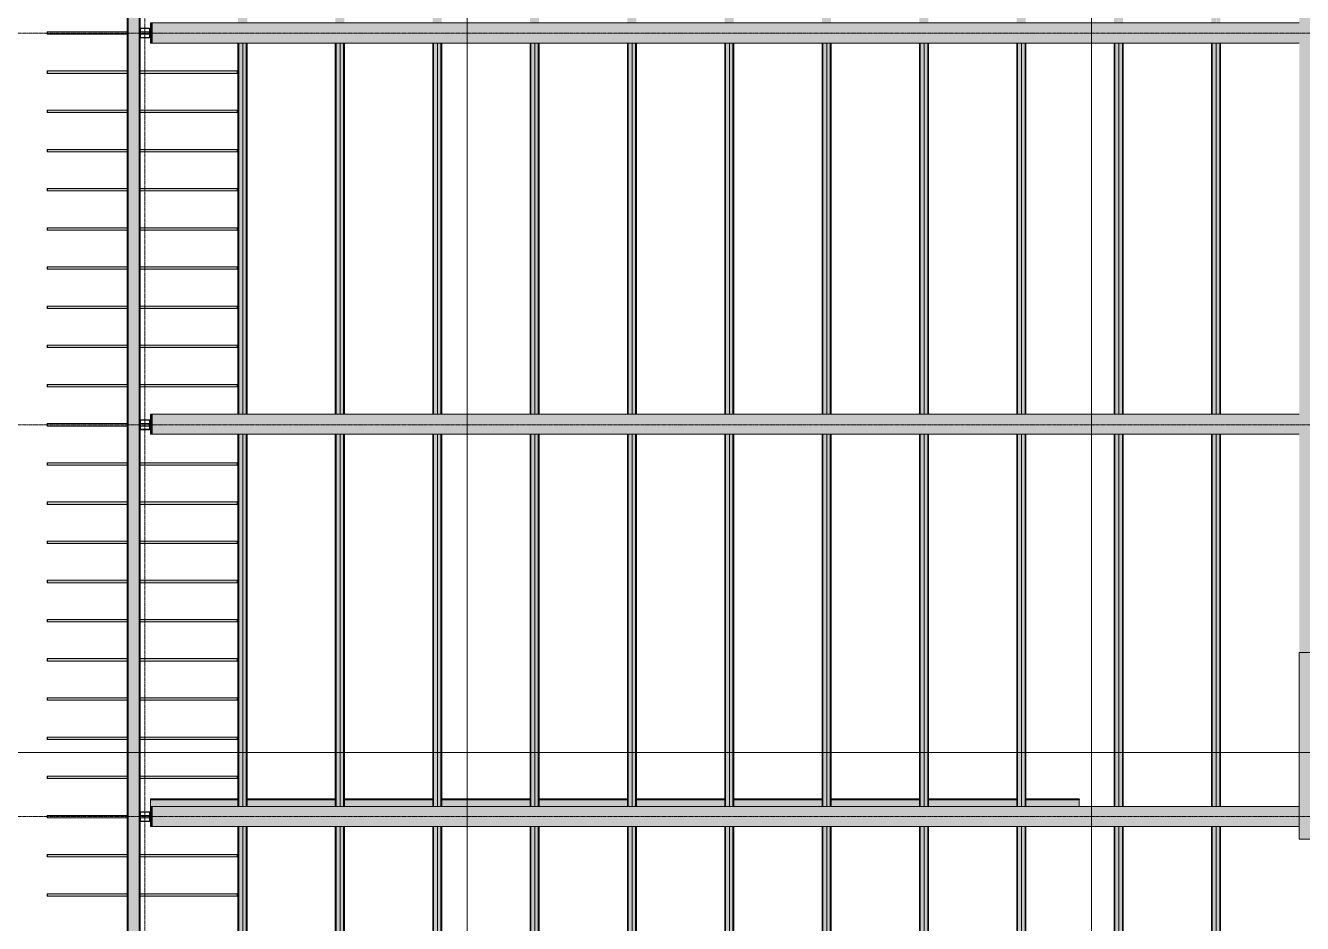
# Model space of a CAD drawing. Header units: inches. Extents: x 20139 to 37433, y -23296 to -20170.
# Drawn here: x 21999 to 22786, y -22416 to -21863 of the extents above; entities that cross this region are included whole.
import ezdxf

# ---------------------------------------------------------------- set-up
doc = ezdxf.new("R2010")
doc.units = ezdxf.units.IN
doc.header["$MEASUREMENT"] = 0
doc.linetypes.add('Grid Line 1_2_', pattern=[0.875, 0.5, -0.125, 0.125, -0.125])
for name, color, linetype, lineweight in [('G-ANNO-SYMB', 111, 'Continuous', 9), ('S-BEAM', 12, 'Continuous', 9), ('S-COLS', 52, 'Continuous', 9), ('S-GRID', 1, 'Continuous', 9)]:
    doc.layers.add(name, color=color, linetype=linetype, lineweight=lineweight)

# ---------------------------------------------------------------- blocks, each defined once
blk = doc.blocks.new('W-Wide Flange - W21X166-782998-Structural Framing')
at = {"layer": 'S-BEAM'}
for points in [[(22076.2, -21866.29), (22077.02, -21866.29), (22077.02, -21861.35), (22076.2, -21861.35), (22076.2, -21866.29)], [(22769.71, -21873.75), (22783.52, -21873.75), (22783.52, -21861.35), (22077.08, -21861.35), (22077.08, -21873.75), (22631.46, -21873.75)], [(22076.23, -21867.18), (22077.02, -21867.15), (22077.02, -21866.29), (22076.2, -21866.29), (22076.22, -21867.15)], [(22076.2, -21868.82), (22077.02, -21868.82), (22076.98, -21867.93), (22076.22, -21867.96), (22076.2, -21868.59)], [(22076.2, -21873.75), (22077.02, -21873.75), (22077.02, -21868.82), (22076.2, -21868.82), (22076.2, -21872.02)]]:
    blk.add_hatch(color=256, dxfattribs=at).paths.add_polyline_path(points, flags=0)
h = blk.add_hatch(color=256, dxfattribs=at)
h.paths.add_polyline_path([(22076.14, -21873.75), (22076.2, -21873.75), (22076.14, -21872.02)], flags=0)
h.paths.add_polyline_path([(22076.98, -21867.93), (22076.98, -21867.18), (22076.23, -21867.18), (22076.23, -21867.93)], flags=0)
for p, q in [((22076.14, -21873.75), (22076.14, -21861.35)), ((22076.14, -21861.35), (22076.2, -21861.35)), ((22076.2, -21861.35), (22076.2, -21866.29)), ((22076.2, -21861.35), (22077.02, -21861.35)), ((22077.02, -21861.35), (22077.08, -21861.35)), ((22077.02, -21866.29), (22077.02, -21861.35)), ((22077.08, -21861.35), (22077.08, -21873.75)), ((22077.08, -21861.35), (22783.52, -21861.35)), ((22076.2, -21868.82), (22076.2, -21873.75)), ((22076.23, -21867.18), (22076.98, -21867.18)), ((22076.98, -21867.93), (22076.23, -21867.93)), ((22077.02, -21873.75), (22077.02, -21868.82)), ((22076.2, -21873.75), (22076.14, -21873.75)), ((22076.2, -21873.75), (22077.02, -21873.75)), ((22077.08, -21873.75), (22077.02, -21873.75)), ((22077.08, -21873.75), (22783.52, -21873.75))]:
    blk.add_line(p, q, dxfattribs=at)
for centre, start_param, end_param in [((22076.23, -21866.29), 1.570796, 3.141593), ((22076.23, -21868.82), 0, 1.570796), ((22076.98, -21866.29), 3.141593, 4.712389), ((22076.98, -21868.82), 4.712389, 6.283185)]:
    blk.add_ellipse(centre, major_axis=(0, 0.89), ratio=0.041631, start_param=start_param, end_param=end_param, dxfattribs=at)
blk = doc.blocks.new('W-Wide Flange - W21X166-782968-Structural Framing')
at = {"layer": 'S-BEAM'}
for points in [[(22076.2, -22107.18), (22077.02, -22107.18), (22077.02, -22102.24), (22076.2, -22102.24), (22076.2, -22107.18)], [(22783.52, -22114.64), (22783.52, -22102.24), (22077.08, -22102.24), (22077.08, -22114.64), (22769.71, -22114.64)], [(22076.23, -22108.07), (22077.02, -22108.04), (22077.02, -22107.18), (22076.2, -22107.18), (22076.22, -22108.04)], [(22076.2, -22114.64), (22077.02, -22114.64), (22077.02, -22109.71), (22076.2, -22109.71), (22076.2, -22114.1)]]:
    blk.add_hatch(color=256, dxfattribs=at).paths.add_polyline_path(points, flags=0)
h = blk.add_hatch(color=256, dxfattribs=at)
h.paths.add_polyline_path([(22077.02, -22109.26), (22076.98, -22108.82), (22076.22, -22108.85), (22076.2, -22109.26)], flags=0)
h.paths.add_polyline_path([(22076.2, -22109.71), (22077.02, -22109.71), (22077.02, -22109.26), (22076.2, -22109.26), (22076.2, -22109.48)], flags=0)
h = blk.add_hatch(color=256, dxfattribs=at)
h.paths.add_polyline_path([(22077.02, -22114.64), (22077.08, -22114.64), (22077.02, -22114.1)], flags=0)
h.paths.add_polyline_path([(22076.98, -22108.82), (22076.98, -22108.07), (22076.23, -22108.07), (22076.23, -22108.82)], flags=0)
for p, q in [((22076.14, -22114.64), (22076.14, -22102.24)), ((22076.14, -22102.24), (22076.2, -22102.24)), ((22076.2, -22102.24), (22076.2, -22107.18)), ((22076.2, -22102.24), (22077.02, -22102.24)), ((22077.02, -22102.24), (22077.08, -22102.24)), ((22077.02, -22107.18), (22077.02, -22102.24)), ((22077.08, -22102.24), (22077.08, -22114.64)), ((22077.08, -22102.24), (22783.52, -22102.24)), ((22076.2, -22109.71), (22076.2, -22114.64)), ((22076.23, -22108.07), (22076.98, -22108.07)), ((22076.98, -22108.82), (22076.23, -22108.82)), ((22077.02, -22114.64), (22077.02, -22109.71)), ((22076.2, -22114.64), (22076.14, -22114.64)), ((22076.2, -22114.64), (22077.02, -22114.64)), ((22077.08, -22114.64), (22077.02, -22114.64)), ((22077.08, -22114.64), (22783.52, -22114.64))]:
    blk.add_line(p, q, dxfattribs=at)
for centre, start_param, end_param in [((22076.23, -22107.18), 1.570796, 3.141593), ((22076.23, -22109.71), 0, 1.570796), ((22076.98, -22107.18), 3.141593, 4.712389), ((22076.98, -22109.71), 4.712389, 6.283185)]:
    blk.add_ellipse(centre, major_axis=(0, 0.89), ratio=0.041631, start_param=start_param, end_param=end_param, dxfattribs=at)
blk = doc.blocks.new('W-Wide Flange - W21X166-816541-Structural Framing')
at = {"layer": 'S-BEAM'}
for points in [[(22076.2, -22348.79), (22077.02, -22348.79), (22077.02, -22343.85), (22076.2, -22343.85), (22076.2, -22348.79)], [(22076.23, -22349.68), (22077.02, -22349.65), (22077.02, -22348.79), (22076.2, -22348.79), (22076.22, -22349.65)], [(22783.52, -22356.25), (22783.52, -22343.85), (22077.08, -22343.85), (22077.08, -22356.25), (22769.71, -22356.25)], [(22076.2, -22351.32), (22077.02, -22351.32), (22076.98, -22350.43), (22076.22, -22350.46), (22076.2, -22351.09)], [(22076.2, -22356.25), (22077.02, -22356.19), (22077.02, -22351.32), (22076.2, -22351.32), (22076.2, -22356.19)]]:
    blk.add_hatch(color=256, dxfattribs=at).paths.add_polyline_path(points, flags=0)
h = blk.add_hatch(color=256, dxfattribs=at)
h.paths.add_polyline_path([(22077.02, -22356.25), (22077.08, -22356.19), (22077.02, -22356.19)], flags=0)
h.paths.add_polyline_path([(22076.23, -22350.43), (22076.98, -22350.43), (22076.98, -22349.68), (22076.23, -22349.68)], flags=0)
for p, q in [((22076.14, -22356.25), (22076.14, -22343.85)), ((22076.14, -22343.85), (22076.2, -22343.85)), ((22076.2, -22343.85), (22076.2, -22348.79)), ((22076.2, -22343.85), (22077.02, -22343.85)), ((22076.23, -22349.68), (22076.98, -22349.68)), ((22077.02, -22343.85), (22077.08, -22343.85)), ((22077.02, -22348.79), (22077.02, -22343.85)), ((22077.08, -22343.85), (22077.08, -22356.25)), ((22077.08, -22343.85), (22783.52, -22343.85)), ((22076.2, -22356.25), (22076.14, -22356.25)), ((22076.2, -22351.32), (22076.2, -22356.25)), ((22076.2, -22356.25), (22077.02, -22356.25)), ((22076.98, -22350.43), (22076.23, -22350.43)), ((22077.02, -22356.25), (22077.02, -22351.32)), ((22077.08, -22356.25), (22077.02, -22356.25)), ((22077.08, -22356.25), (22783.52, -22356.25))]:
    blk.add_line(p, q, dxfattribs=at)
for centre, start_param, end_param in [((22076.23, -22348.79), 1.570796, 3.141593), ((22076.98, -22348.79), 3.141593, 4.712389), ((22076.23, -22351.32), 0, 1.570796), ((22076.98, -22351.32), 4.712389, 6.283185)]:
    blk.add_ellipse(centre, major_axis=(0, 0.89), ratio=0.041631, start_param=start_param, end_param=end_param, dxfattribs=at)
blk = doc.blocks.new('Girt_C - 8_D-803273-Structural Framing')
at = {"layer": 'S-BEAM'}
for points in [[(22061.64, -22786.18), (22062.21, -22786.18), (22062.21, -21134.62), (22061.64, -21134.62), (22061.64, -22782.26)], [(22062.29, -22786.18), (22069, -22786.18), (22069, -21134.62), (22062.29, -21134.62), (22062.29, -22782.26)], [(22069.07, -22786.18), (22069.64, -22786.18), (22069.64, -21134.62), (22069.07, -21134.62), (22069.07, -22782.26)]]:
    blk.add_hatch(color=256, dxfattribs=at).paths.add_polyline_path(points, flags=0)
for p, q in [((22061.64, -21134.62), (22061.64, -22786.18)), ((22062.21, -21134.62), (22062.21, -22786.18)), ((22062.29, -21134.62), (22062.29, -22786.18)), ((22069, -21134.62), (22069, -22786.18)), ((22069.07, -21134.62), (22069.07, -22786.18)), ((22069.64, -21865.02), (22069.64, -21628.84)), ((22069.64, -22106.27), (22069.64, -21870.09)), ((22069.64, -22347.52), (22069.64, -22111.34)), ((22069.64, -22540.52), (22069.64, -22352.59))]:
    blk.add_line(p, q, dxfattribs=at)
blk = doc.blocks.new('Girt_Z - 8_D-790497-Structural Framing')
at = {"layer": 'S-BEAM'}
h = blk.add_hatch(color=256, dxfattribs=at)
h.paths.add_polyline_path([(22783.62, -22364.05), (22783.71, -22364.05), (22783.61, -22249.05), (22783.52, -22249.05), (22783.55, -22364.05)], flags=0)
h.paths.add_polyline_path([(22783.55, -21389.53), (22783.71, -21389.53), (22783.62, -21147.05), (22783.52, -21147.05), (22783.53, -21389.53)], flags=0)
h.paths.add_polyline_path([(22783.55, -21139.05), (22783.71, -21139.05), (22783.62, -21134.3), (22783.52, -21134.3), (22783.52, -21139.05)], flags=0)
h = blk.add_hatch(color=256, dxfattribs=at)
h.paths.add_polyline_path([(22786.99, -22364.05), (22790.88, -22364.05), (22790.88, -22249.05), (22783.71, -22249.05), (22783.71, -22364.05)], flags=0)
h.paths.add_polyline_path([(22784.17, -21389.53), (22790.88, -21389.53), (22790.88, -21147.05), (22783.71, -21147.05), (22783.71, -21389.53)], flags=0)
h.paths.add_polyline_path([(22783.71, -21146.41), (22790.88, -21146.41), (22790.88, -21139.7), (22783.71, -21139.7)], flags=0)
h.paths.add_polyline_path([(22783.71, -21139.05), (22790.88, -21139.05), (22790.88, -21134.3), (22783.71, -21134.3), (22783.71, -21136.08)], flags=0)
for p, q in [((22783.52, -22364.05), (22783.52, -22249.05)), ((22783.52, -22364.05), (22783.71, -22364.05)), ((22783.71, -22364.05), (22790.88, -22364.05))]:
    blk.add_line(p, q, dxfattribs=at)
blk = doc.blocks.new('Girt_Z - 8_D-841743-Structural Framing')
at = {"layer": 'S-BEAM'}
for points in [[(22783.52, -22249.05), (22783.71, -22249.05), (22783.71, -21389.53), (22783.52, -21389.53), (22783.52, -22181.89)], [(22790.88, -22249.05), (22790.88, -21389.53), (22783.71, -21389.53), (22783.71, -22249.05)], [(22790.95, -22249.05), (22791.52, -22249.05), (22791.52, -21389.53), (22790.95, -21389.53), (22790.95, -22181.89)], [(22790.88, -22249.05), (22790.95, -22249.05), (22790.88, -22181.89)]]:
    blk.add_hatch(color=256, dxfattribs=at).paths.add_polyline_path(points, flags=0)
for p, q in [((22783.71, -21389.53), (22783.52, -21389.53)), ((22790.88, -21389.53), (22783.71, -21389.53)), ((22790.95, -21389.53), (22790.88, -21389.53)), ((22790.88, -21389.53), (22790.88, -22249.05)), ((22791.52, -21389.53), (22790.95, -21389.53)), ((22790.95, -21389.53), (22790.95, -22249.05)), ((22791.52, -21622.32), (22791.52, -21389.53)), ((22791.52, -21863.57), (22791.52, -21630.28)), ((22791.52, -22104.82), (22791.52, -21871.53)), ((22791.52, -22249.05), (22791.52, -22112.78)), ((22783.52, -22249.05), (22783.71, -22249.05)), ((22783.71, -22249.05), (22790.88, -22249.05)), ((22790.88, -22249.05), (22790.95, -22249.05)), ((22790.95, -22249.05), (22791.52, -22249.05))]:
    blk.add_line(p, q, dxfattribs=at)
blk = doc.blocks.new('Dimension Lumber - 2x8-834901-Structural Framing')
at = {"layer": 'S-BEAM'}
blk.add_hatch(color=256, dxfattribs=at).paths.add_polyline_path([(22012.65, -22519.68), (22012.65, -22518.18), (22012.34, -22518.18), (22012.34, -22519.68)], flags=0)
h = blk.add_hatch(color=256, dxfattribs=at)
h.paths.add_polyline_path([(22078.49, -22519.68), (22129.45, -22519.68), (22129.45, -22518.18), (22069.64, -22518.18), (22069.64, -22519.68)], flags=0)
h.paths.add_polyline_path([(22012.65, -22519.68), (22061.64, -22519.68), (22061.64, -22518.18), (22012.65, -22518.18)], flags=0)
for p, q in [((22012.34, -22519.68), (22012.34, -22518.18)), ((22012.34, -22518.18), (22012.65, -22518.18)), ((22012.65, -22519.68), (22012.34, -22519.68)), ((22012.65, -22518.18), (22012.65, -22519.68)), ((22061.64, -22518.18), (22012.65, -22518.18)), ((22061.64, -22519.68), (22012.65, -22519.68)), ((22129.45, -22518.18), (22069.64, -22518.18)), ((22129.45, -22519.68), (22069.64, -22519.68)), ((22129.45, -22519.68), (22129.45, -22518.18))]:
    blk.add_line(p, q, dxfattribs=at)
blk = doc.blocks.new('Dimension Lumber - 2x8-V34-Structural Framing')
at = {"layer": 'S-BEAM'}
blk.add_hatch(color=256, dxfattribs=at).paths.add_polyline_path([(22012.65, -22350.8), (22012.65, -22349.3), (22012.34, -22349.3), (22012.34, -22350.8)], flags=0)
h = blk.add_hatch(color=256, dxfattribs=at)
h.paths.add_polyline_path([(22069.87, -22350.8), (22075.41, -22350.8), (22075.41, -22349.3), (22069.87, -22349.3), (22069.87, -22350.69)], flags=0)
h.paths.add_polyline_path([(22012.65, -22350.8), (22061.64, -22350.8), (22061.64, -22349.3), (22012.65, -22349.3)], flags=0)
h.paths.add_polyline_path([(22076.14, -22350.8), (22076.14, -22349.3), (22075.64, -22349.3), (22075.64, -22350.8)], flags=0)
for p, q in [((22012.34, -22350.8), (22012.34, -22349.3)), ((22012.34, -22349.3), (22012.65, -22349.3)), ((22012.65, -22349.3), (22012.65, -22350.8)), ((22061.64, -22349.3), (22012.65, -22349.3)), ((22075.41, -22349.3), (22069.87, -22349.3)), ((22076.14, -22349.3), (22075.64, -22349.3)), ((22012.65, -22350.8), (22012.34, -22350.8)), ((22061.64, -22350.8), (22012.65, -22350.8)), ((22075.41, -22350.8), (22069.87, -22350.8)), ((22076.14, -22350.8), (22075.64, -22350.8))]:
    blk.add_line(p, q, dxfattribs=at)
blk = doc.blocks.new('Girt_C - 8_D-815152-Structural Framing')
at = {"layer": 'S-BEAM'}
h = blk.add_hatch(color=256, dxfattribs=at)
h.paths.add_polyline_path([(22077.02, -22343.85), (22129.96, -22343.85), (22129.96, -22339.7), (22076.27, -22339.63), (22076.14, -22339.24), (22076.25, -22343.85), (22076.26, -22343.85)], flags=0)
h.paths.add_polyline_path([(22648.02, -22343.85), (22648.02, -22339.7), (22615.22, -22339.7), (22615.22, -22343.85), (22631.46, -22343.85)], flags=0)
h.paths.add_polyline_path([(22609.54, -22343.85), (22609.54, -22339.7), (22555.27, -22339.7), (22555.27, -22343.85), (22596.9, -22343.85)], flags=0)
h.paths.add_polyline_path([(22549.6, -22343.85), (22549.6, -22339.7), (22495.32, -22339.7), (22495.32, -22343.85), (22545.06, -22343.85)], flags=0)
h.paths.add_polyline_path([(22135.63, -22343.85), (22189.91, -22343.85), (22189.91, -22339.7), (22135.63, -22339.7)], flags=0)
h.paths.add_polyline_path([(22489.65, -22343.85), (22489.65, -22339.7), (22435.37, -22339.7), (22435.37, -22343.85), (22475.94, -22343.85)], flags=0)
h.paths.add_polyline_path([(22195.58, -22343.85), (22249.86, -22343.85), (22249.86, -22339.7), (22195.58, -22339.7)], flags=0)
h.paths.add_polyline_path([(22255.53, -22343.85), (22309.8, -22343.85), (22309.8, -22339.7), (22255.53, -22339.7)], flags=0)
h.paths.add_polyline_path([(22429.7, -22343.85), (22429.7, -22339.7), (22375.43, -22339.7), (22375.43, -22343.85), (22424.1, -22343.85)], flags=0)
h.paths.add_polyline_path([(22369.75, -22343.85), (22369.75, -22339.7), (22315.48, -22339.7), (22315.48, -22343.85), (22354.98, -22343.85)], flags=0)
h = blk.add_hatch(color=256, dxfattribs=at)
h.paths.add_polyline_path([(22648.14, -22339.63), (22648.12, -22339.05), (22615.22, -22339.05), (22615.22, -22339.63), (22631.46, -22339.63)], flags=0)
h.paths.add_polyline_path([(22609.54, -22339.63), (22609.54, -22339.05), (22555.27, -22339.05), (22555.27, -22339.63), (22596.9, -22339.63)], flags=0)
h.paths.add_polyline_path([(22549.6, -22339.63), (22549.6, -22339.05), (22495.32, -22339.05), (22495.32, -22339.63), (22545.06, -22339.63)], flags=0)
h.paths.add_polyline_path([(22489.65, -22339.63), (22489.65, -22339.05), (22435.37, -22339.05), (22435.37, -22339.63), (22475.94, -22339.63)], flags=0)
h.paths.add_polyline_path([(22424.1, -22339.63), (22429.7, -22339.63), (22429.7, -22339.05), (22375.43, -22339.05), (22375.43, -22339.63), (22389.54, -22339.63)], flags=0)
h.paths.add_polyline_path([(22369.75, -22339.63), (22369.75, -22339.05), (22315.48, -22339.05), (22315.48, -22339.63), (22354.98, -22339.63)], flags=0)
h.paths.add_polyline_path([(22309.8, -22339.63), (22309.8, -22339.05), (22255.53, -22339.05), (22255.53, -22339.63), (22303.14, -22339.63)], flags=0)
h.paths.add_polyline_path([(22249.86, -22339.63), (22249.86, -22339.05), (22195.58, -22339.05), (22195.58, -22339.63), (22216.74, -22339.63)], flags=0)
h.paths.add_polyline_path([(22189.91, -22339.63), (22189.91, -22339.05), (22135.63, -22339.05), (22135.63, -22339.63), (22182.18, -22339.63)], flags=0)
h.paths.add_polyline_path([(22129.96, -22339.63), (22129.96, -22339.05), (22076.25, -22339.05), (22076.27, -22339.63), (22113.06, -22339.63)], flags=0)
h = blk.add_hatch(color=256, dxfattribs=at)
h.paths.add_polyline_path([(22648.14, -22339.7), (22648.14, -22339.63), (22631.46, -22339.7)], flags=0)
h.paths.add_polyline_path([(22609.54, -22339.7), (22609.54, -22339.63), (22596.9, -22339.7)], flags=0)
h.paths.add_polyline_path([(22549.6, -22339.7), (22549.6, -22339.63), (22545.06, -22339.7)], flags=0)
h.paths.add_polyline_path([(22489.65, -22339.7), (22489.65, -22339.63), (22475.94, -22339.7)], flags=0)
h.paths.add_polyline_path([(22369.75, -22339.7), (22369.75, -22339.63), (22354.98, -22339.7)], flags=0)
h.paths.add_polyline_path([(22309.8, -22339.7), (22309.8, -22339.63), (22303.14, -22339.7)], flags=0)
h.paths.add_polyline_path([(22249.86, -22339.7), (22249.86, -22339.63), (22216.74, -22339.7)], flags=0)
h.paths.add_polyline_path([(22189.91, -22339.7), (22189.91, -22339.63), (22182.18, -22339.7)], flags=0)
h.paths.add_polyline_path([(22129.96, -22339.7), (22129.96, -22339.63), (22113.06, -22339.7)], flags=0)
for p, q in [((22076.14, -22343.85), (22076.14, -22339.24)), ((22076.14, -22339.24), (22076.14, -22343.85)), ((22076.15, -22339.05), (22076.25, -22339.05)), ((22076.24, -22339.16), (22076.15, -22339.16)), ((22076.26, -22339.7), (22076.24, -22339.16)), ((22076.25, -22339.05), (22076.27, -22339.63)), ((22129.96, -22339.05), (22076.25, -22339.05)), ((22076.27, -22339.63), (22076.26, -22339.7)), ((22129.96, -22339.7), (22076.26, -22339.7)), ((22129.96, -22339.63), (22076.27, -22339.63)), ((22189.91, -22339.05), (22135.63, -22339.05)), ((22189.91, -22339.63), (22135.63, -22339.63)), ((22189.91, -22339.7), (22135.63, -22339.7)), ((22249.86, -22339.05), (22195.58, -22339.05)), ((22249.86, -22339.63), (22195.58, -22339.63)), ((22249.86, -22339.7), (22195.58, -22339.7)), ((22309.8, -22339.05), (22255.53, -22339.05)), ((22309.8, -22339.63), (22255.53, -22339.63)), ((22309.8, -22339.7), (22255.53, -22339.7)), ((22369.75, -22339.05), (22315.48, -22339.05)), ((22369.75, -22339.63), (22315.48, -22339.63)), ((22369.75, -22339.7), (22315.48, -22339.7)), ((22429.7, -22339.05), (22375.43, -22339.05)), ((22429.7, -22339.63), (22375.43, -22339.63)), ((22429.7, -22339.7), (22375.43, -22339.7)), ((22489.65, -22339.05), (22435.37, -22339.05)), ((22489.65, -22339.63), (22435.37, -22339.63)), ((22489.65, -22339.7), (22435.37, -22339.7)), ((22549.6, -22339.05), (22495.32, -22339.05)), ((22549.6, -22339.63), (22495.32, -22339.63)), ((22549.6, -22339.7), (22495.32, -22339.7)), ((22609.54, -22339.05), (22555.27, -22339.05)), ((22609.54, -22339.63), (22555.27, -22339.63)), ((22609.54, -22339.7), (22555.27, -22339.7)), ((22648.12, -22339.05), (22615.22, -22339.05)), ((22648.14, -22339.63), (22615.22, -22339.63)), ((22648.14, -22339.7), (22615.22, -22339.7)), ((22648.02, -22343.85), (22648.02, -22339.7)), ((22648.14, -22339.63), (22648.12, -22339.05)), ((22648.14, -22339.7), (22648.14, -22339.63))]:
    blk.add_line(p, q, dxfattribs=at)
for major_axis, start_param in [((0, 0.188), 0), ((0, 0.0782), 0.053099)]:
    blk.add_ellipse((22076.15, -22339.24), major_axis=major_axis, ratio=0.041631, start_param=start_param, end_param=1.570796, dxfattribs=at)
blk = doc.blocks.new('Girt_Z - 8_D-834020-Structural Framing')
at = {"layer": 'S-BEAM'}
h = blk.add_hatch(color=256, dxfattribs=at)
h.paths.add_polyline_path([(22729.44, -22778.1), (22729.95, -22778.1), (22729.95, -22549.25), (22729.44, -22549.25), (22729.44, -22762.9)], flags=0)
h.paths.add_polyline_path([(22729.44, -22536.85), (22729.95, -22536.85), (22729.95, -22356.25), (22729.44, -22356.25), (22729.44, -22491.76)], flags=0)
h.paths.add_polyline_path([(22729.95, -22343.85), (22729.95, -22114.64), (22729.44, -22114.64), (22729.44, -22343.85)], flags=0)
h.paths.add_polyline_path([(22729.95, -22102.24), (22729.95, -21873.75), (22729.44, -21873.75), (22729.44, -22102.24)], flags=0)
h.paths.add_polyline_path([(22729.44, -21861.35), (22729.95, -21861.35), (22729.95, -21632.5), (22729.44, -21632.5), (22729.44, -21794.55)], flags=0)
h.paths.add_polyline_path([(22729.44, -21620.1), (22729.95, -21620.1), (22729.95, -21391.25), (22729.44, -21391.25), (22729.44, -21562.15)], flags=0)
h.paths.add_polyline_path([(22729.44, -21378.85), (22729.95, -21378.85), (22729.95, -21150), (22729.44, -21150), (22729.44, -21329.75)], flags=0)
h.paths.add_polyline_path([(22729.44, -21137.6), (22729.95, -21137.6), (22729.95, -20908.75), (22729.44, -20908.75), (22729.44, -21136.08)], flags=0)
h = blk.add_hatch(color=256, dxfattribs=at)
h.paths.add_polyline_path([(22729.95, -22778.1), (22732.31, -22778.1), (22732.31, -22549.25), (22729.95, -22549.25), (22729.95, -22762.9)], flags=0)
h.paths.add_polyline_path([(22729.95, -22536.85), (22732.31, -22536.85), (22732.31, -22356.25), (22729.95, -22356.25), (22729.95, -22491.76)], flags=0)
h.paths.add_polyline_path([(22732.31, -22343.85), (22732.31, -22114.64), (22729.95, -22114.64), (22729.95, -22343.85)], flags=0)
h.paths.add_polyline_path([(22732.31, -22102.24), (22732.31, -21873.75), (22729.95, -21873.75), (22729.95, -22102.24)], flags=0)
h.paths.add_polyline_path([(22729.95, -21861.35), (22732.31, -21861.35), (22732.31, -21632.5), (22729.95, -21632.5), (22729.95, -21794.55)], flags=0)
h.paths.add_polyline_path([(22729.95, -21620.1), (22732.31, -21620.1), (22732.31, -21391.25), (22729.95, -21391.25), (22729.95, -21562.15)], flags=0)
h.paths.add_polyline_path([(22729.95, -21378.85), (22732.31, -21378.85), (22732.31, -21150), (22729.95, -21150), (22729.95, -21329.75)], flags=0)
h.paths.add_polyline_path([(22729.95, -21137.6), (22732.31, -21137.6), (22732.31, -20908.75), (22729.95, -20908.75), (22729.95, -21136.08)], flags=0)
h = blk.add_hatch(color=256, dxfattribs=at)
h.paths.add_polyline_path([(22732.31, -22778.1), (22732.49, -22778.1), (22732.4, -22549.25), (22732.31, -22549.25), (22732.31, -22762.9)], flags=0)
h.paths.add_polyline_path([(22732.47, -22536.85), (22732.49, -22536.85), (22732.4, -22356.25), (22732.31, -22356.25), (22732.41, -22536.85)], flags=0)
h.paths.add_polyline_path([(22732.42, -22343.85), (22732.49, -22343.85), (22732.4, -22114.64), (22732.31, -22114.64), (22732.4, -22343.85)], flags=0)
h.paths.add_polyline_path([(22732.31, -22102.24), (22732.49, -22102.24), (22732.4, -21873.75), (22732.31, -21873.75), (22732.31, -21949.49)], flags=0)
h.paths.add_polyline_path([(22732.44, -21861.35), (22732.49, -21861.35), (22732.4, -21632.5), (22732.31, -21632.5), (22732.4, -21861.35)], flags=0)
h.paths.add_polyline_path([(22732.44, -21620.1), (22732.49, -21620.1), (22732.4, -21391.25), (22732.31, -21391.25), (22732.4, -21620.1)], flags=0)
h.paths.add_polyline_path([(22732.45, -21378.85), (22732.49, -21378.85), (22732.39, -21150), (22732.31, -21150), (22732.4, -21378.85)], flags=0)
h.paths.add_polyline_path([(22732.31, -21137.6), (22732.49, -21137.6), (22732.4, -20908.75), (22732.31, -20908.75), (22732.31, -21136.08)], flags=0)
h = blk.add_hatch(color=256, dxfattribs=at)
h.paths.add_polyline_path([(22734.56, -22778.1), (22734.56, -22549.25), (22732.49, -22549.25), (22732.49, -22778.1)], flags=0)
h.paths.add_polyline_path([(22734.56, -22536.85), (22734.56, -22356.25), (22732.49, -22356.25), (22732.49, -22536.85)], flags=0)
h.paths.add_polyline_path([(22732.49, -22343.85), (22734.56, -22343.85), (22734.56, -22114.64), (22732.49, -22114.64), (22732.49, -22336.82)], flags=0)
h.paths.add_polyline_path([(22732.49, -22102.24), (22734.56, -22102.24), (22734.56, -21873.75), (22732.49, -21873.75), (22732.49, -21949.49)], flags=0)
h.paths.add_polyline_path([(22734.56, -21861.35), (22734.56, -21632.5), (22732.49, -21632.5), (22732.49, -21861.35)], flags=0)
h.paths.add_polyline_path([(22734.56, -21620.1), (22734.56, -21391.25), (22732.49, -21391.25), (22732.49, -21620.1)], flags=0)
h.paths.add_polyline_path([(22734.56, -21378.85), (22734.56, -21150), (22732.49, -21150), (22732.49, -21378.85)], flags=0)
h.paths.add_polyline_path([(22734.56, -21137.6), (22734.56, -20908.75), (22732.49, -20908.75), (22732.49, -21137.6)], flags=0)
h = blk.add_hatch(color=256, dxfattribs=at)
h.paths.add_polyline_path([(22734.56, -22778.1), (22735.03, -22778.1), (22735.03, -22549.25), (22734.56, -22549.25), (22734.56, -22762.9)], flags=0)
h.paths.add_polyline_path([(22734.56, -22536.85), (22735.03, -22536.85), (22735.03, -22356.25), (22734.56, -22356.25), (22734.56, -22491.76)], flags=0)
h.paths.add_polyline_path([(22735.03, -22343.85), (22735.03, -22114.64), (22734.56, -22114.64), (22734.56, -22343.85)], flags=0)
h.paths.add_polyline_path([(22735.03, -22102.24), (22735.03, -21873.75), (22734.56, -21873.75), (22734.56, -22102.24)], flags=0)
h.paths.add_polyline_path([(22734.56, -21861.35), (22735.03, -21861.35), (22735.03, -21632.5), (22734.56, -21632.5), (22734.56, -21794.55)], flags=0)
h.paths.add_polyline_path([(22734.56, -21620.1), (22735.03, -21620.1), (22735.03, -21391.25), (22734.56, -21391.25), (22734.56, -21562.15)], flags=0)
h.paths.add_polyline_path([(22734.56, -21378.85), (22735.03, -21378.85), (22735.03, -21150), (22734.56, -21150), (22734.56, -21329.75)], flags=0)
h.paths.add_polyline_path([(22734.56, -21137.6), (22735.03, -21137.6), (22735.03, -20908.75), (22734.56, -20908.75), (22734.56, -21136.08)], flags=0)
for p, q in [((22729.44, -21873.75), (22729.44, -22102.24)), ((22729.95, -21873.75), (22729.95, -22102.24)), ((22732.49, -22102.24), (22732.49, -21873.75)), ((22734.56, -21873.75), (22734.56, -22102.24)), ((22735.03, -21873.75), (22735.03, -22102.24)), ((22735.11, -21873.75), (22735.11, -22102.24)), ((22729.44, -22114.64), (22729.44, -22343.85)), ((22729.95, -22114.64), (22729.95, -22343.85)), ((22732.49, -22343.85), (22732.49, -22114.64)), ((22734.56, -22114.64), (22734.56, -22343.85)), ((22735.03, -22114.64), (22735.03, -22343.85)), ((22735.11, -22114.64), (22735.11, -22343.85)), ((22729.44, -22356.25), (22729.44, -22536.85)), ((22729.95, -22356.25), (22729.95, -22536.85)), ((22732.49, -22536.85), (22732.49, -22356.25)), ((22734.56, -22356.25), (22734.56, -22536.85)), ((22735.03, -22356.25), (22735.03, -22536.85)), ((22735.11, -22356.25), (22735.11, -22536.85))]:
    blk.add_line(p, q, dxfattribs=at)
blk = doc.blocks.new('Girt_Z - 8_D-834902-Structural Framing')
at = {"layer": 'S-BEAM'}
h = blk.add_hatch(color=256, dxfattribs=at)
h.paths.add_polyline_path([(22129.96, -22536.85), (22130.47, -22536.85), (22130.47, -22356.25), (22129.96, -22356.25), (22129.96, -22530.49)], flags=0)
h.paths.add_polyline_path([(22130.47, -22343.85), (22130.47, -22114.64), (22129.96, -22114.64), (22129.96, -22343.85), (22130.34, -22343.85)], flags=0)
h.paths.add_polyline_path([(22130.47, -22102.24), (22130.47, -21873.75), (22129.96, -21873.75), (22129.96, -22102.24)], flags=0)
h.paths.add_polyline_path([(22129.96, -21861.35), (22130.47, -21861.35), (22130.47, -21632.5), (22129.96, -21632.5), (22129.96, -21833.29)], flags=0)
h.paths.add_polyline_path([(22129.96, -21620.1), (22130.47, -21620.1), (22130.47, -21391.25), (22129.96, -21391.25), (22129.96, -21562.15)], flags=0)
h.paths.add_polyline_path([(22130.47, -21378.85), (22130.47, -21150), (22129.96, -21150), (22129.96, -21378.85)], flags=0)
h.paths.add_polyline_path([(22129.96, -21137.6), (22130.47, -21137.6), (22130.47, -20908.75), (22129.96, -20908.75), (22129.96, -21097.34)], flags=0)
h = blk.add_hatch(color=256, dxfattribs=at)
h.paths.add_polyline_path([(22130.47, -22536.85), (22132.83, -22536.85), (22132.83, -22356.25), (22130.47, -22356.25), (22130.47, -22530.49)], flags=0)
h.paths.add_polyline_path([(22130.47, -22343.85), (22132.83, -22343.85), (22132.83, -22114.64), (22130.47, -22114.64), (22130.47, -22336.82)], flags=0)
h.paths.add_polyline_path([(22132.83, -22102.24), (22132.83, -21873.75), (22130.47, -21873.75), (22130.47, -22102.24)], flags=0)
h.paths.add_polyline_path([(22130.47, -21861.35), (22132.83, -21861.35), (22132.83, -21632.5), (22130.47, -21632.5), (22130.47, -21833.29)], flags=0)
h.paths.add_polyline_path([(22130.47, -21620.1), (22132.83, -21620.1), (22132.83, -21391.25), (22130.47, -21391.25), (22130.47, -21562.15)], flags=0)
h.paths.add_polyline_path([(22132.83, -21378.85), (22132.83, -21150), (22130.47, -21150), (22130.47, -21378.85)], flags=0)
h.paths.add_polyline_path([(22130.47, -21137.6), (22132.83, -21137.6), (22132.83, -20908.75), (22130.47, -20908.75), (22130.47, -21097.34)], flags=0)
h = blk.add_hatch(color=256, dxfattribs=at)
h.paths.add_polyline_path([(22132.83, -22536.85), (22133.01, -22536.85), (22132.92, -22356.25), (22132.83, -22356.25), (22132.83, -22530.49)], flags=0)
h.paths.add_polyline_path([(22132.84, -22343.85), (22133.01, -22343.85), (22132.92, -22114.64), (22132.83, -22114.64), (22132.83, -22343.85)], flags=0)
h.paths.add_polyline_path([(22132.86, -22102.24), (22133.01, -22102.24), (22132.92, -21873.75), (22132.83, -21873.75), (22132.83, -22102.24)], flags=0)
h.paths.add_polyline_path([(22132.83, -21861.35), (22133.01, -21861.35), (22132.92, -21632.5), (22132.83, -21632.5), (22132.83, -21833.29)], flags=0)
h.paths.add_polyline_path([(22132.88, -21620.1), (22133.01, -21620.1), (22132.92, -21391.25), (22132.83, -21391.25), (22132.83, -21620.1)], flags=0)
h.paths.add_polyline_path([(22132.99, -21378.85), (22133.01, -21378.85), (22132.91, -21150), (22132.83, -21150), (22132.92, -21378.85), (22132.97, -21378.85)], flags=0)
h.paths.add_polyline_path([(22132.92, -21137.6), (22133.01, -21137.6), (22132.92, -20908.75), (22132.83, -20908.75), (22132.91, -21137.6)], flags=0)
h = blk.add_hatch(color=256, dxfattribs=at)
h.paths.add_polyline_path([(22135.08, -22536.85), (22135.08, -22356.25), (22133.01, -22356.25), (22133.01, -22536.85)], flags=0)
h.paths.add_polyline_path([(22135.08, -22343.85), (22135.08, -22114.64), (22133.01, -22114.64), (22133.01, -22343.85)], flags=0)
h.paths.add_polyline_path([(22133.01, -22102.24), (22135.08, -22102.24), (22135.08, -21873.75), (22133.01, -21873.75), (22133.01, -21949.49)], flags=0)
h.paths.add_polyline_path([(22135.08, -21861.35), (22135.08, -21632.5), (22133.01, -21632.5), (22133.01, -21861.35)], flags=0)
h.paths.add_polyline_path([(22135.08, -21620.1), (22135.08, -21391.25), (22133.01, -21391.25), (22133.01, -21620.1)], flags=0)
h.paths.add_polyline_path([(22133.01, -21378.85), (22135.08, -21378.85), (22135.08, -21150), (22133.01, -21150), (22133.01, -21329.75)], flags=0)
h.paths.add_polyline_path([(22135.08, -21137.6), (22135.08, -20908.75), (22133.01, -20908.75), (22133.01, -21137.6)], flags=0)
h = blk.add_hatch(color=256, dxfattribs=at)
h.paths.add_polyline_path([(22135.08, -22536.85), (22135.55, -22536.85), (22135.55, -22356.25), (22135.08, -22356.25), (22135.08, -22530.49)], flags=0)
h.paths.add_polyline_path([(22135.08, -22343.85), (22135.55, -22343.85), (22135.55, -22114.64), (22135.08, -22114.64), (22135.08, -22336.82)], flags=0)
h.paths.add_polyline_path([(22135.55, -22102.24), (22135.55, -21873.75), (22135.08, -21873.75), (22135.08, -22102.24)], flags=0)
h.paths.add_polyline_path([(22135.08, -21861.35), (22135.55, -21861.35), (22135.55, -21632.5), (22135.08, -21632.5), (22135.08, -21833.29)], flags=0)
h.paths.add_polyline_path([(22135.08, -21620.1), (22135.55, -21620.1), (22135.55, -21391.25), (22135.08, -21391.25), (22135.08, -21562.15)], flags=0)
h.paths.add_polyline_path([(22135.55, -21378.85), (22135.55, -21150), (22135.08, -21150), (22135.08, -21378.85)], flags=0)
h.paths.add_polyline_path([(22135.08, -21137.6), (22135.55, -21137.6), (22135.55, -20908.75), (22135.08, -20908.75), (22135.08, -21097.34)], flags=0)
h = blk.add_hatch(color=256, dxfattribs=at)
h.paths.add_polyline_path([(22135.55, -22536.85), (22135.63, -22536.85), (22135.55, -22530.49)], flags=0)
h.paths.add_polyline_path([(22135.55, -22343.85), (22135.63, -22343.85), (22135.55, -22336.82)], flags=0)
h.paths.add_polyline_path([(22135.55, -21861.35), (22135.63, -21861.35), (22135.55, -21833.29)], flags=0)
h.paths.add_polyline_path([(22135.55, -21620.1), (22135.63, -21620.1), (22135.55, -21562.15)], flags=0)
h.paths.add_polyline_path([(22135.55, -21137.6), (22135.63, -21137.6), (22135.55, -21097.34)], flags=0)
for p, q in [((22129.96, -21873.75), (22129.96, -22102.24)), ((22130.47, -21873.75), (22130.47, -22102.24)), ((22133.01, -21873.75), (22133.01, -22102.24)), ((22135.08, -21873.75), (22135.08, -22102.24)), ((22135.55, -21873.75), (22135.55, -22102.24)), ((22135.63, -21873.75), (22135.63, -22102.24)), ((22129.96, -22114.64), (22129.96, -22343.85)), ((22130.47, -22114.64), (22130.47, -22343.85)), ((22133.01, -22114.64), (22133.01, -22343.85)), ((22135.08, -22114.64), (22135.08, -22343.85)), ((22135.55, -22114.64), (22135.55, -22343.85)), ((22135.63, -22114.64), (22135.63, -22343.85)), ((22129.96, -22356.25), (22129.96, -22536.85)), ((22130.47, -22356.25), (22130.47, -22536.85)), ((22133.01, -22356.25), (22133.01, -22536.85)), ((22135.08, -22356.25), (22135.08, -22536.85)), ((22135.55, -22356.25), (22135.55, -22536.85)), ((22135.63, -22356.25), (22135.63, -22536.85))]:
    blk.add_line(p, q, dxfattribs=at)

msp = doc.modelspace()

# ---------------------------------------------------------------- linework, layer by layer
at = {"layer": 'G-ANNO-SYMB'}
for p, q in [((22655.70861, -20315.10083), (22655.70861, -23273.8711)), ((22271.0018, -20809.40908), (22271.0018, -23273.8711)), ((26453.74768, -22310.53102), (20173.11776, -22310.53102))]:
    msp.add_line(p, q, dxfattribs=at)
at = {"layer": 'S-BEAM'}
for p, q in [((22074.01701, -21867.55281), (22075.40723, -21867.55281)), ((22075.64023, -21867.55281), (22076.13979, -21867.55281)), ((22129.95994, -21891.67781), (22129.45307, -21891.67781)), ((22129.95994, -21915.80281), (22129.45307, -21915.80281)), ((22129.95994, -21939.92781), (22129.45307, -21939.92781)), ((22129.95994, -21964.05281), (22129.45307, -21964.05281)), ((22129.95994, -21988.17781), (22129.45307, -21988.17781)), ((22129.95994, -22012.30281), (22129.45307, -22012.30281)), ((22129.95994, -22036.42781), (22129.45307, -22036.42781)), ((22129.95994, -22060.55281), (22129.45307, -22060.55281)), ((22129.95994, -22084.67781), (22129.45307, -22084.67781)), ((22074.76636, -22108.44243), (22075.40723, -22108.44243)), ((22075.64023, -22108.44243), (22076.13979, -22108.44243)), ((22129.95994, -22132.92781), (22129.45307, -22132.92781)), ((22129.95994, -22157.05281), (22129.45307, -22157.05281)), ((22129.95994, -22181.17781), (22129.45307, -22181.17781)), ((22129.95994, -22205.30281), (22129.45307, -22205.30281)), ((22129.95994, -22229.42781), (22129.45307, -22229.42781)), ((22129.95994, -22253.55281), (22129.45307, -22253.55281)), ((22129.95994, -22277.67781), (22129.45307, -22277.67781)), ((22129.95994, -22301.80281), (22129.45307, -22301.80281)), ((22129.95994, -22325.92781), (22129.45307, -22325.92781)), ((22075.17423, -22347.05287), (22076.13979, -22347.05287)), ((22075.8495, -22350.05281), (22076.13979, -22350.05281)), ((22129.95994, -22374.17781), (22129.45307, -22374.17781)), ((22129.95994, -22398.30281), (22129.45307, -22398.30281))]:
    msp.add_line(p, q, dxfattribs=at)
at = {"layer": 'S-COLS', "lineweight": 15}
for p, q in [((22069.64023, -21870.08681), (22069.64023, -21865.01881)), ((22069.87323, -21865.01881), (22069.87323, -21870.08681)), ((22070.10623, -21864.55281), (22075.17423, -21864.55281)), ((22075.17423, -21864.78581), (22070.10623, -21864.78581)), ((22070.10623, -21870.31981), (22075.17423, -21870.31981)), ((22075.17423, -21870.55281), (22070.10623, -21870.55281)), ((22075.40723, -21870.08681), (22075.40723, -21865.01881)), ((22075.64023, -21865.01881), (22075.64023, -21870.08681)), ((22069.64023, -22111.33681), (22069.64023, -22106.26881)), ((22069.87323, -22106.26881), (22069.87323, -22111.33681)), ((22070.10623, -22105.80281), (22075.17423, -22105.80281)), ((22075.17423, -22106.03581), (22070.10623, -22106.03581)), ((22075.40723, -22111.33681), (22075.40723, -22106.26881)), ((22075.64023, -22106.26881), (22075.64023, -22111.33681)), ((22070.10623, -22111.56981), (22075.17423, -22111.56981)), ((22075.17423, -22111.80281), (22070.10623, -22111.80281)), ((22069.64023, -22352.58681), (22069.64023, -22347.51881)), ((22069.87323, -22347.51881), (22069.87323, -22352.58681)), ((22070.10623, -22347.05281), (22075.17423, -22347.05281)), ((22075.17423, -22347.28581), (22070.10623, -22347.28581)), ((22075.40723, -22352.58681), (22075.40723, -22347.51881)), ((22075.64023, -22347.51881), (22075.64023, -22352.58681)), ((22070.10623, -22352.81981), (22075.17423, -22352.81981)), ((22075.17423, -22353.05281), (22070.10623, -22353.05281))]:
    msp.add_line(p, q, dxfattribs=at)
for centre, radius, start, end in [((22070.10623, -21865.01881), 0.466, 90, 180), ((22070.10623, -21870.08681), 0.466, 180, 270), ((22070.10623, -21865.01881), 0.233, 90, 180), ((22070.10623, -21870.08681), 0.233, 180, 270), ((22075.17423, -21865.01881), 0.466, 0, 90), ((22075.17423, -21865.01881), 0.233, 0, 90), ((22075.17423, -21870.08681), 0.466, 270, 0), ((22075.17423, -21870.08681), 0.233, 270, 0), ((22070.10623, -22106.26881), 0.466, 90, 180), ((22070.10623, -22106.26881), 0.233, 90, 180), ((22075.17423, -22106.26881), 0.466, 0, 90), ((22075.17423, -22106.26881), 0.233, 0, 90), ((22070.10623, -22111.33681), 0.466, 180, 270), ((22070.10623, -22111.33681), 0.233, 180, 270), ((22075.17423, -22111.33681), 0.466, 270, 0), ((22075.17423, -22111.33681), 0.233, 270, 0), ((22070.10623, -22347.51881), 0.466, 90, 180), ((22070.10623, -22347.51881), 0.233, 90, 180), ((22075.17423, -22347.51881), 0.466, 0, 90), ((22075.17423, -22347.51881), 0.233, 0, 90), ((22070.10623, -22352.58681), 0.466, 180, 270), ((22070.10623, -22352.58681), 0.233, 180, 270), ((22075.17423, -22352.58681), 0.466, 270, 0), ((22075.17423, -22352.58681), 0.233, 270, 0)]:
    msp.add_arc(centre, radius, start, end, dxfattribs=at)
at = {"layer": 'S-GRID', "linetype": 'Grid Line 1_2_'}
for p, q in [((22072.64023, -23275.7461), (22072.64023, -20486.01334)), ((26605.69865, -21867.55281), (21698.58403, -21867.55281)), ((26605.69865, -22108.80281), (21698.58403, -22108.80281)), ((26605.69865, -22350.05281), (21698.58403, -22350.05281))]:
    msp.add_line(p, q, dxfattribs=at)

# ---------------------------------------------------------------- block references
at = {"layer": 'S-BEAM'}
for name, p in [('Girt_Z - 8_D-834902-Structural Framing', (0, 0)), ('Girt_Z - 8_D-834020-Structural Framing', (-539.53186, 0)), ('Girt_Z - 8_D-834020-Structural Framing', (-479.58388, 0)), ('Girt_Z - 8_D-834020-Structural Framing', (-419.63589, 0)), ('Girt_Z - 8_D-834020-Structural Framing', (-359.68791, 0)), ('Girt_Z - 8_D-834020-Structural Framing', (-299.73992, 0)), ('Girt_Z - 8_D-834020-Structural Framing', (-239.79194, 0)), ('Girt_Z - 8_D-834020-Structural Framing', (-179.84395, 0)), ('Girt_Z - 8_D-834020-Structural Framing', (-119.89597, 0)), ('Girt_Z - 8_D-834020-Structural Framing', (-59.94798, 0)), ('Girt_Z - 8_D-834020-Structural Framing', (0, 0)), ('Girt_C - 8_D-803273-Structural Framing', (0, 0)), ('Girt_Z - 8_D-790497-Structural Framing', (0, 0)), ('Girt_Z - 8_D-841743-Structural Framing', (0, 0)), ('W-Wide Flange - W21X166-782998-Structural Framing', (0, 0)), ('Dimension Lumber - 2x8-V34-Structural Framing', (0, 482.5)), ('Dimension Lumber - 2x8-834901-Structural Framing', (0, 627.25)), ('Dimension Lumber - 2x8-834901-Structural Framing', (0, 603.125)), ('Dimension Lumber - 2x8-834901-Structural Framing', (0, 579)), ('Dimension Lumber - 2x8-834901-Structural Framing', (0, 554.875)), ('Dimension Lumber - 2x8-834901-Structural Framing', (0, 530.75)), ('Dimension Lumber - 2x8-834901-Structural Framing', (0, 506.625)), ('Dimension Lumber - 2x8-834901-Structural Framing', (0, 482.5)), ('Dimension Lumber - 2x8-834901-Structural Framing', (0, 458.375)), ('Dimension Lumber - 2x8-834901-Structural Framing', (0, 434.25)), ('W-Wide Flange - W21X166-782968-Structural Framing', (0, 0)), ('Dimension Lumber - 2x8-V34-Structural Framing', (0, 241.25)), ('Dimension Lumber - 2x8-834901-Structural Framing', (0, 386)), ('Dimension Lumber - 2x8-834901-Structural Framing', (0, 361.875)), ('Dimension Lumber - 2x8-834901-Structural Framing', (0, 337.75)), ('Dimension Lumber - 2x8-834901-Structural Framing', (0, 313.625)), ('Dimension Lumber - 2x8-834901-Structural Framing', (0, 289.5)), ('Dimension Lumber - 2x8-834901-Structural Framing', (0, 265.375)), ('Dimension Lumber - 2x8-834901-Structural Framing', (0, 241.25)), ('Dimension Lumber - 2x8-834901-Structural Framing', (0, 217.125)), ('Dimension Lumber - 2x8-834901-Structural Framing', (0, 193)), ('Girt_C - 8_D-815152-Structural Framing', (0, 0)), ('Dimension Lumber - 2x8-V34-Structural Framing', (0, 0)), ('W-Wide Flange - W21X166-816541-Structural Framing', (0, 0)), ('Dimension Lumber - 2x8-834901-Structural Framing', (0, 144.75)), ('Dimension Lumber - 2x8-834901-Structural Framing', (0, 120.625))]:
    msp.add_blockref(name, p, dxfattribs=at)

doc.saveas('drawing.dxf')
